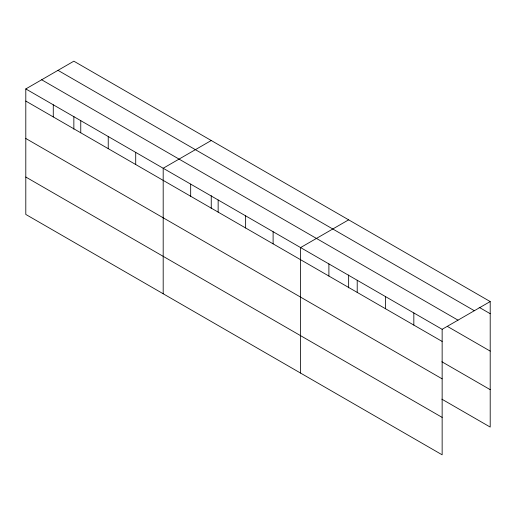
<?xml version="1.0" encoding="UTF-8"?>
<svg xmlns="http://www.w3.org/2000/svg" width="516" height="516" viewBox="0 0 516 516"><rect width="100%" height="100%" fill="white"/><g stroke="black" fill="none" stroke-linecap="round" stroke-linejoin="round"><path stroke-width="0.77" d="M25.8 88.933L442.148 329.305L442.148 454.815L25.8 214.437L25.8 88.933L73.853 61.185L490.2 301.563L490.2 427.067L441.864 399.165M211.25 140.513L163.191 168.255L163.191 293.759M348.642 219.835L300.589 247.577L300.589 373.087M442.148 329.305L490.2 301.563M479.151 307.317L490.2 313.696M57.998 70.344L474.339 310.716M41.661 79.774L458.002 320.152M447.385 326.396L490.2 351.112M25.8 101.065L442.148 341.444M441.864 361.748L490.2 389.657M25.8 138.481L442.148 378.854M25.8 177.027L442.148 417.399M413.832 312.96L413.832 325.093M385.523 296.616L385.523 308.749M357.214 280.272L357.214 292.404M348.642 275.002L348.642 287.851M328.898 263.921L328.898 276.06M273.112 231.716L273.112 243.849M245.629 215.849L245.629 227.982M218.152 199.982L218.152 212.121M211.25 195.68L211.25 208.529M190.675 184.122L190.675 196.254M135.714 152.388L135.714 164.527M108.237 136.527L108.237 148.66M80.76 120.66L80.76 132.793M73.853 116.358L73.853 129.206M53.277 104.793L53.277 116.932"/></g></svg>
